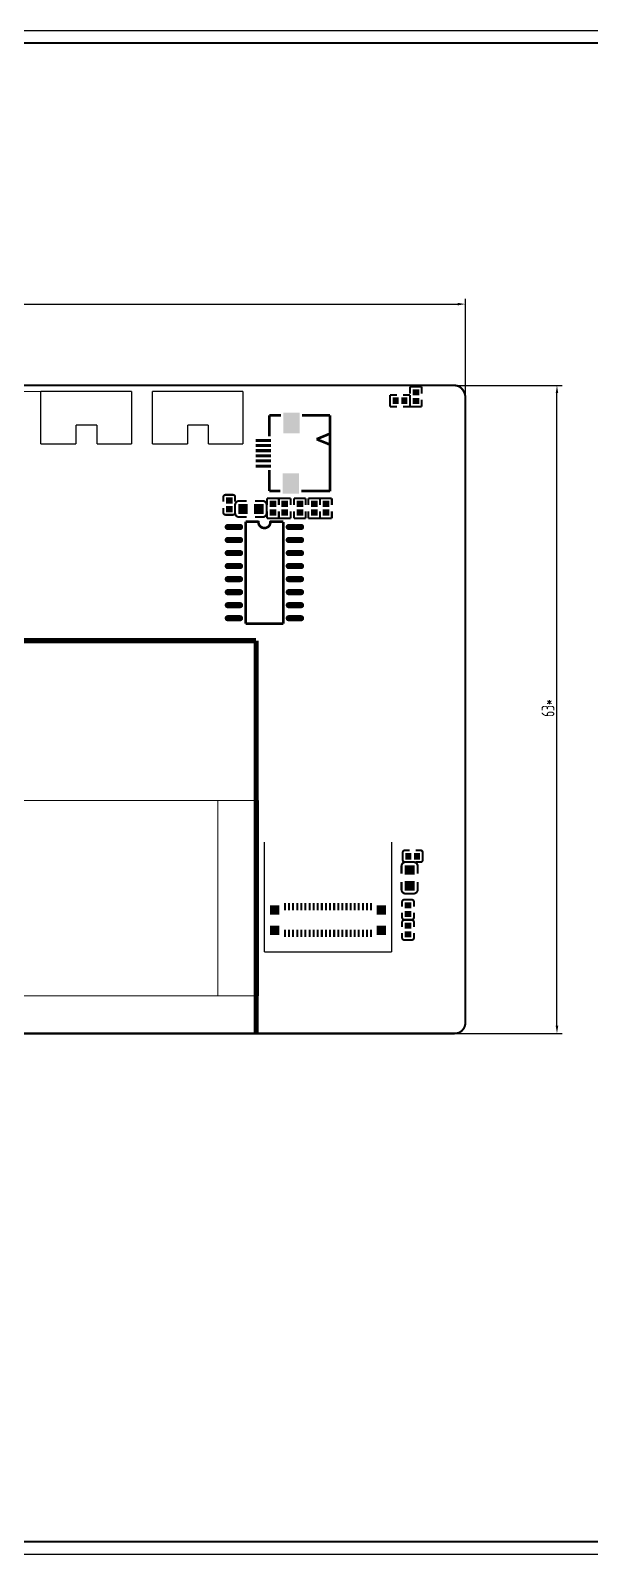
# Model space of a CAD drawing. Extents: x 1752 to 2872, y 74 to 1038.
# Drawn here: x 2128 to 2346, y 74 to 668 of the extents above; entities that cross this region are included whole.
import ezdxf

# ---------------------------------------------------------------- set-up
doc = ezdxf.new("R2010")
doc.units = 0
doc.header["$MEASUREMENT"] = 0
doc.layers.get('DEFPOINTS').update_dxf_attribs({"linetype": 'CONTINUOUS'})
for name, color, linetype in [('BOTTOMOVERLAY', 54, 'CONTINUOUS'), ('BOTTOMPASTE', 16, 'CONTINUOUS'), ('KeepOutLayer', 6, 'CONTINUOUS'), ('KONTUR', 7, 'CONTINUOUS')]:
    doc.layers.add(name, color=color, linetype=linetype)
doc.layers.add('Основная', color=7, linetype='CONTINUOUS', lineweight=40)
doc.layers.add('тонкая', color=7, linetype='CONTINUOUS', lineweight=20)
doc.styles.add('ЕСКД', font='eskd15.shx', dxfattribs={"width": 0.8})
doc.dimstyles.new('ЕСКД', dxfattribs={"dimtxt": 3.5, "dimasz": 3, "dimexe": 2, "dimexo": 0, "dimgap": 1, "dimtad": 1, "dimtoh": 1, "dimtxsty": 'ЕСКД', "dimcen": 0, "dimazin": 2, "dimtfac": 1, "dimtmove": 0, "dimatfit": 3, "dimfxl": 1, "dimarcsym": 0})

# ---------------------------------------------------------------- blocks, each defined once
blk = doc.blocks.new('*D155')
at = {"layer": 'DEFPOINTS', "color": 0, "transparency": 16777216}
for p in [(2297.25, 560.92), (1841.07, 523.94), (2297.25, 524.43)]:
    blk.add_point(p, dxfattribs=at)
at = {"layer": 'тонкая', "color": 0, "lineweight": -2, "transparency": 16777216}
for p, q in [((1841.07, 523.94), (1841.07, 562.92)), ((1844.07, 560.92), (2294.25, 560.92)), ((2297.25, 524.43), (2297.25, 562.92))]:
    blk.add_line(p, q, dxfattribs=at)
at = {"layer": 'тонкая', "color": 0, "transparency": 16777216}
for points in [[(1844.07, 561.42), (1844.07, 560.42), (1841.07, 560.92)], [(2294.25, 561.42), (2294.25, 560.42), (2297.25, 560.92)]]:
    blk.add_solid(points, dxfattribs=at)
at = {"layer": 'тонкая', "color": 0, "lineweight": 9, "transparency": 16777216, "insert": (2061.53, 564.42), "char_height": 3.5, "width": 6.1333, "attachment_point": 5, "style": 'ЕСКД'}
blk.add_mtext('{\\H1.42857x;114*}', dxfattribs=at)
blk = doc.blocks.new('*D156')
at = {"layer": 'DEFPOINTS', "color": 0, "transparency": 16777216}
for p in [(2293.03, 529.22), (2332.96, 529.22), (2293.19, 276.65)]:
    blk.add_point(p, dxfattribs=at)
at = {"layer": 'тонкая', "color": 0, "lineweight": -2, "transparency": 16777216}
for p, q in [((2293.03, 529.22), (2334.96, 529.22)), ((2332.96, 279.65), (2332.96, 526.22)), ((2293.19, 276.65), (2334.96, 276.65))]:
    blk.add_line(p, q, dxfattribs=at)
at = {"layer": 'тонкая', "color": 0, "transparency": 16777216}
for points in [[(2332.46, 526.22), (2333.46, 526.22), (2332.96, 529.22)], [(2332.46, 279.65), (2333.46, 279.65), (2332.96, 276.65)]]:
    blk.add_solid(points, dxfattribs=at)
at = {"layer": 'тонкая', "color": 0, "lineweight": 9, "transparency": 16777216, "insert": (2329.46, 403.44), "char_height": 3.5, "attachment_point": 5, "rotation": 90, "style": 'ЕСКД'}
blk.add_mtext('{\\H1.42857x;63*}', dxfattribs=at)

msp = doc.modelspace()

# ---------------------------------------------------------------- linework, layer by layer
at = {"layer": 'BOTTOMOVERLAY'}
for points, const_width in [([(2280.243, 528.755), (2275.643, 528.755)], 0.8), ([(2275.643, 526.055), (2275.643, 528.755)], 0.8), ([(2280.243, 526.055), (2280.243, 528.755)], 0.8), ([(2131.709, 526.881), (2123.73, 526.881)], 0.4), ([(2167.109, 526.88), (2131.71, 526.88)], 0.508), ([(2131.71, 506.38), (2131.71, 526.88)], 0.508), ([(2167.109, 506.38), (2167.109, 526.88)], 0.508), ([(2210.597, 526.88), (2175.197, 526.88)], 0.508), ([(2175.197, 506.38), (2175.197, 526.88)], 0.508), ([(2210.597, 506.38), (2210.597, 526.88)], 0.508), ([(2267.846, 520.929), (2267.846, 525.529)], 0.8), ([(2270.546, 525.529), (2267.846, 525.529)], 0.8), ([(2275.646, 525.529), (2272.946, 525.529)], 0.8), ([(2275.643, 520.955), (2275.643, 523.655)], 0.8), ([(2275.646, 520.929), (2275.646, 525.529)], 0.8), ([(2280.243, 520.955), (2280.243, 523.655)], 0.8), ([(2220.817, 509.336), (2220.817, 517.523)], 1.016), ([(2225.369, 517.523), (2220.817, 517.523)], 1.016), ([(2244.5, 517.523), (2233.618, 517.523)], 1.016), ([(2244.5, 488.008), (2244.5, 517.523)], 1.016), ([(2270.546, 520.929), (2267.846, 520.929)], 0.8), ([(2275.646, 520.929), (2272.946, 520.929)], 0.8), ([(2280.243, 520.955), (2275.643, 520.955)], 0.8), ([(2145.51, 506.38), (2145.51, 513.78)], 0.508), ([(2153.61, 513.78), (2145.51, 513.78)], 0.508), ([(2153.61, 506.38), (2153.61, 513.78)], 0.508), ([(2188.997, 506.38), (2188.997, 513.78)], 0.508), ([(2197.097, 513.78), (2188.997, 513.78)], 0.508), ([(2197.097, 506.38), (2197.097, 513.78)], 0.508), ([(2145.51, 506.38), (2131.71, 506.38)], 0.508), ([(2167.109, 506.38), (2153.61, 506.38)], 0.508), ([(2188.997, 506.38), (2175.197, 506.38)], 0.508), ([(2210.597, 506.38), (2197.097, 506.38)], 0.508), ([(2239.258, 508.276), (2244.097, 510.276)], 1.016), ([(2244.058, 506.316), (2239.258, 508.276)], 1.016), ([(2220.817, 488.089), (2220.817, 496.281)], 1.016), ([(2225.094, 488.089), (2220.817, 488.089)], 1.016), ([(2244.5, 488.089), (2233.344, 488.089)], 1.016), ([(2202.899, 483.891), (2202.899, 485.691)], 0.8), ([(2202.899, 479.692), (2202.899, 481.491)], 0.8), ([(2206.619, 486.591), (2203.779, 486.591)], 0.8), ([(2207.491, 479.506), (2207.491, 482.626)], 0.8), ([(2207.499, 483.891), (2207.499, 485.691)], 0.8), ([(2207.499, 479.692), (2207.499, 481.491)], 0.8), ([(2212.031, 484.226), (2209.091, 484.226)], 0.8), ([(2218.171, 484.226), (2215.231, 484.226)], 0.8), ([(2219.771, 479.506), (2219.771, 482.626)], 0.8), ([(2224.567, 485.271), (2219.967, 485.271)], 0.8), ([(2219.967, 482.571), (2219.967, 485.271)], 0.8), ([(2224.539, 482.571), (2224.539, 485.271)], 0.8), ([(2229.139, 485.271), (2224.539, 485.271)], 0.8), ([(2224.567, 482.571), (2224.567, 485.271)], 0.8), ([(2229.139, 482.571), (2229.139, 485.271)], 0.8), ([(2230.432, 482.571), (2230.432, 485.271)], 0.8), ([(2235.032, 485.271), (2230.432, 485.271)], 0.8), ([(2235.032, 482.571), (2235.032, 485.271)], 0.8), ([(2236.02, 482.571), (2236.02, 485.271)], 0.8), ([(2240.62, 485.271), (2236.02, 485.271)], 0.8), ([(2240.592, 482.571), (2240.592, 485.271)], 0.8), ([(2245.192, 485.271), (2240.592, 485.271)], 0.8), ([(2240.62, 482.571), (2240.62, 485.271)], 0.8), ([(2245.192, 482.571), (2245.192, 485.271)], 0.8), ([(2206.619, 478.792), (2203.779, 478.792)], 0.8), ([(2212.031, 477.906), (2209.091, 477.906)], 0.8), ([(2211.599, 436.372), (2211.599, 476.179)], 1.016), ([(2216.577, 476.179), (2211.599, 476.179)], 1.016), ([(2218.171, 477.906), (2215.231, 477.906)], 0.8), ([(2219.967, 477.471), (2219.967, 480.171)], 0.8), ([(2224.567, 477.471), (2219.967, 477.471)], 0.8), ([(2226.331, 476.088), (2221.251, 476.088)], 1.016), ([(2224.539, 477.471), (2224.539, 480.171)], 0.8), ([(2229.139, 477.471), (2224.539, 477.471)], 0.8), ([(2224.567, 477.471), (2224.567, 480.171)], 0.8), ([(2226.331, 436.372), (2226.331, 475.986)], 1.016), ([(2229.139, 477.471), (2229.139, 480.171)], 0.8), ([(2230.432, 477.471), (2230.432, 480.171)], 0.8), ([(2235.032, 477.471), (2230.432, 477.471)], 0.8), ([(2235.032, 477.471), (2235.032, 480.171)], 0.8), ([(2236.02, 477.471), (2236.02, 480.171)], 0.8), ([(2240.62, 477.471), (2236.02, 477.471)], 0.8), ([(2240.592, 477.471), (2240.592, 480.171)], 0.8), ([(2245.192, 477.471), (2240.592, 477.471)], 0.8), ([(2240.62, 477.471), (2240.62, 480.171)], 0.8), ([(2245.192, 477.471), (2245.192, 480.171)], 0.8), ([(2226.331, 436.372), (2211.599, 436.372)], 1.016), ([(2215.663, 429.758), (1982.595, 429.758)], 2), ([(2215.663, 277.157), (2215.663, 429.758)], 2), ([(2200.722, 367.478), (1929.441, 367.478)], 0.4), ([(2216.566, 367.478), (1929.549, 367.478)], 0.4), ([(2200.722, 291.279), (2200.722, 367.478)], 0.4), ([(2216.566, 291.279), (2216.566, 367.478)], 0.4), ([(2218.905, 308.444), (2218.905, 351.324)], 0.508), ([(2268.504, 308.444), (2268.504, 351.324)], 0.508), ([(2272.824, 344.316), (2272.824, 347.156)], 0.8), ([(2275.524, 348.036), (2273.724, 348.036)], 0.8), ([(2279.724, 348.036), (2277.924, 348.036)], 0.8), ([(2280.624, 344.316), (2280.624, 347.156)], 0.8), ([(2272.345, 338.903), (2272.345, 341.843)], 0.8), ([(2275.524, 343.436), (2273.724, 343.436)], 0.8), ([(2277.065, 343.443), (2273.945, 343.443)], 0.8), ([(2279.724, 343.436), (2277.924, 343.436)], 0.8), ([(2278.665, 338.903), (2278.665, 341.843)], 0.8), ([(2272.345, 332.763), (2272.345, 335.703)], 0.8), ([(2278.665, 332.763), (2278.665, 335.703)], 0.8), ([(2272.596, 326.108), (2272.596, 327.908)], 0.8), ([(2276.315, 328.808), (2273.475, 328.808)], 0.8), ([(2277.065, 331.163), (2273.945, 331.163)], 0.8), ([(2277.195, 326.108), (2277.195, 327.908)], 0.8), ([(2272.596, 321.908), (2272.596, 323.708)], 0.8), ([(2276.315, 321.008), (2273.476, 321.008)], 0.8), ([(2276.315, 320.883), (2273.475, 320.883)], 0.8), ([(2277.195, 321.908), (2277.195, 323.708)], 0.8), ([(2272.596, 318.184), (2272.596, 319.984)], 0.8), ([(2272.596, 313.984), (2272.596, 315.784)], 0.8), ([(2277.195, 318.184), (2277.195, 319.983)], 0.8), ([(2277.195, 313.984), (2277.195, 315.784)], 0.8), ([(2276.315, 313.084), (2273.476, 313.084)], 0.8), ([(2268.504, 308.444), (2218.905, 308.444)], 0.508), ([(2200.722, 291.279), (1929.441, 291.279)], 0.4), ([(2216.566, 291.279), (1929.549, 291.279)], 0.4)]:
    msp.add_lwpolyline(points, dxfattribs=dict(at, const_width=const_width))
for points, const_width in [([(2202.899, 485.711, -0.414214), (2203.779, 486.591)], 0.8), ([(2206.619, 486.591, -0.414214), (2207.499, 485.711)], 0.8), ([(2207.491, 482.626, -0.414213), (2209.091, 484.226)], 0.8), ([(2218.171, 484.226, -0.414213), (2219.771, 482.626)], 0.8), ([(2203.779, 478.792, -0.414214), (2202.899, 479.672)], 0.8), ([(2207.499, 479.672, -0.414214), (2206.619, 478.792)], 0.8), ([(2209.091, 477.906, -0.414213), (2207.491, 479.506)], 0.8), ([(2221.251, 476.088, -1.041954), (2216.577, 476.076)], 1.016), ([(2219.771, 479.506, -0.414213), (2218.171, 477.906)], 0.8), ([(2272.824, 347.156, -0.414214), (2273.704, 348.036)], 0.8), ([(2273.704, 343.436, -0.414214), (2272.824, 344.316)], 0.8), ([(2279.744, 348.036, -0.414214), (2280.624, 347.156)], 0.8), ([(2280.624, 344.316, -0.414214), (2279.744, 343.436)], 0.8), ([(2272.345, 341.843, -0.414213), (2273.945, 343.443)], 0.8), ([(2277.065, 343.443, -0.414213), (2278.665, 341.843)], 0.8), ([(2273.945, 331.163, -0.414213), (2272.345, 332.763)], 0.8), ([(2278.665, 332.763, -0.414213), (2277.065, 331.163)], 0.8), ([(2272.596, 327.928, -0.414214), (2273.475, 328.808)], 0.8), ([(2276.315, 328.808, -0.414214), (2277.195, 327.928)], 0.8), ([(2273.476, 321.008, -0.414214), (2272.596, 321.888)], 0.8), ([(2272.596, 320.004, -0.414214), (2273.475, 320.884)], 0.8), ([(2277.195, 321.888, -0.414214), (2276.315, 321.008)], 0.8), ([(2276.315, 320.884, -0.414214), (2277.195, 320.004)], 0.8), ([(2273.476, 313.084, -0.414214), (2272.596, 313.964)], 0.8), ([(2277.195, 313.964, -0.414214), (2276.315, 313.084)], 0.8)]:
    msp.add_lwpolyline(points, format="xyb", dxfattribs=dict(at, const_width=const_width))
for points, const_width in [([(2202.899, 485.511, 1), (2202.899, 485.911, 1)], 0.4), ([(2203.779, 486.391, 1), (2203.779, 486.791, 1)], 0.4), ([(2206.619, 486.391, 1), (2206.619, 486.791, 1)], 0.4), ([(2207.491, 482.426, 1), (2207.491, 482.826, 1)], 0.4), ([(2207.499, 485.511, 1), (2207.499, 485.911, 1)], 0.4), ([(2209.091, 484.026, 1), (2209.091, 484.426, 1)], 0.4), ([(2218.171, 484.026, 1), (2218.171, 484.426, 1)], 0.4), ([(2219.771, 482.426, 1), (2219.771, 482.826, 1)], 0.4), ([(2202.899, 479.472, 1), (2202.899, 479.872, 1)], 0.4), ([(2203.779, 478.592, 1), (2203.779, 478.992, 1)], 0.4), ([(2206.619, 478.592, 1), (2206.619, 478.992, 1)], 0.4), ([(2207.491, 479.306, 1), (2207.491, 479.706, 1)], 0.4), ([(2207.499, 479.472, 1), (2207.499, 479.872, 1)], 0.4), ([(2209.091, 477.706, 1), (2209.091, 478.106, 1)], 0.4), ([(2216.577, 475.822, 1), (2216.577, 476.33, 1)], 0.508), ([(2218.171, 477.706, 1), (2218.171, 478.106, 1)], 0.4), ([(2219.771, 479.306, 1), (2219.771, 479.706, 1)], 0.4), ([(2221.251, 475.834, 1), (2221.251, 476.342, 1)], 0.508), ([(2272.824, 346.956, 1), (2272.824, 347.356, 1)], 0.4), ([(2272.824, 344.116, 1), (2272.824, 344.516, 1)], 0.4), ([(2273.704, 347.836, 1), (2273.704, 348.236, 1)], 0.4), ([(2279.744, 347.836, 1), (2279.744, 348.236, 1)], 0.4), ([(2280.624, 346.956, 1), (2280.624, 347.356, 1)], 0.4), ([(2280.624, 344.116, 1), (2280.624, 344.516, 1)], 0.4), ([(2272.345, 341.643, 1), (2272.345, 342.043, 1)], 0.4), ([(2273.704, 343.236, 1), (2273.704, 343.636, 1)], 0.4), ([(2273.945, 343.243, 1), (2273.945, 343.643, 1)], 0.4), ([(2277.065, 343.243, 1), (2277.065, 343.643, 1)], 0.4), ([(2278.665, 341.643, 1), (2278.665, 342.043, 1)], 0.4), ([(2279.744, 343.236, 1), (2279.744, 343.636, 1)], 0.4), ([(2272.345, 332.563, 1), (2272.345, 332.963, 1)], 0.4), ([(2278.665, 332.563, 1), (2278.665, 332.963, 1)], 0.4), ([(2272.596, 327.728, 1), (2272.596, 328.128, 1)], 0.4), ([(2273.475, 328.608, 1), (2273.475, 329.008, 1)], 0.4), ([(2273.945, 330.963, 1), (2273.945, 331.363, 1)], 0.4), ([(2276.315, 328.608, 1), (2276.315, 329.008, 1)], 0.4), ([(2277.065, 330.963, 1), (2277.065, 331.363, 1)], 0.4), ([(2277.195, 327.728, 1), (2277.195, 328.128, 1)], 0.4), ([(2272.596, 321.688, 1), (2272.596, 322.088, 1)], 0.4), ([(2273.476, 320.808, 1), (2273.476, 321.208, 1)], 0.4), ([(2273.475, 320.684, 1), (2273.475, 321.083, 1)], 0.4), ([(2276.315, 320.808, 1), (2276.315, 321.208, 1)], 0.4), ([(2276.315, 320.684, 1), (2276.315, 321.083, 1)], 0.4), ([(2277.195, 321.688, 1), (2277.195, 322.088, 1)], 0.4), ([(2272.596, 319.804, 1), (2272.596, 320.204, 1)], 0.4), ([(2277.195, 319.804, 1), (2277.195, 320.204, 1)], 0.4), ([(2272.596, 313.764, 1), (2272.596, 314.164, 1)], 0.4), ([(2273.476, 312.884, 1), (2273.476, 313.284, 1)], 0.4), ([(2276.315, 312.884, 1), (2276.315, 313.284, 1)], 0.4), ([(2277.195, 313.764, 1), (2277.195, 314.164, 1)], 0.4)]:
    msp.add_lwpolyline(points, format="xyb", close=True, dxfattribs=dict(at, const_width=const_width))
at = {"layer": 'BOTTOMPASTE', "const_width": 2.4}
for points in [[(2209.423, 474.056), (2204.632, 474.056)], [(2233.197, 474.056), (2228.406, 474.056)], [(2209.423, 468.976), (2204.632, 468.976)], [(2233.197, 468.976), (2228.406, 468.976)], [(2209.423, 463.896), (2204.632, 463.896)], [(2233.197, 463.896), (2228.406, 463.896)], [(2209.423, 458.816), (2204.632, 458.816)], [(2233.197, 458.816), (2228.406, 458.816)], [(2209.423, 453.736), (2204.632, 453.736)], [(2233.197, 453.736), (2228.406, 453.736)], [(2209.423, 448.656), (2204.632, 448.656)], [(2233.197, 448.656), (2228.406, 448.656)], [(2209.423, 443.576), (2204.632, 443.576)], [(2209.423, 438.496), (2204.632, 438.496)], [(2233.197, 443.576), (2228.406, 443.576)], [(2233.197, 438.496), (2228.406, 438.496)]]:
    msp.add_lwpolyline(points, dxfattribs=at)
at = {"layer": 'BOTTOMPASTE', "const_width": 1.2}
for points in [[(2204.632, 473.456, 1), (2204.632, 474.656, 1)], [(2209.423, 473.456, 1), (2209.423, 474.656, 1)], [(2228.406, 473.456, 1), (2228.406, 474.656, 1)], [(2233.197, 473.456, 1), (2233.197, 474.656, 1)], [(2204.632, 468.376, 1), (2204.632, 469.576, 1)], [(2209.423, 468.376, 1), (2209.423, 469.576, 1)], [(2228.406, 468.376, 1), (2228.406, 469.576, 1)], [(2233.197, 468.376, 1), (2233.197, 469.576, 1)], [(2204.632, 463.296, 1), (2204.632, 464.496, 1)], [(2209.423, 463.296, 1), (2209.423, 464.496, 1)], [(2228.406, 463.296, 1), (2228.406, 464.496, 1)], [(2233.197, 463.296, 1), (2233.197, 464.496, 1)], [(2204.632, 458.216, 1), (2204.632, 459.416, 1)], [(2209.423, 458.216, 1), (2209.423, 459.416, 1)], [(2228.406, 458.216, 1), (2228.406, 459.416, 1)], [(2233.197, 458.216, 1), (2233.197, 459.416, 1)], [(2204.632, 453.136, 1), (2204.632, 454.336, 1)], [(2209.423, 453.136, 1), (2209.423, 454.336, 1)], [(2228.406, 453.136, 1), (2228.406, 454.336, 1)], [(2233.197, 453.136, 1), (2233.197, 454.336, 1)], [(2204.632, 448.056, 1), (2204.632, 449.256, 1)], [(2209.423, 448.056, 1), (2209.423, 449.256, 1)], [(2228.406, 448.056, 1), (2228.406, 449.256, 1)], [(2233.197, 448.056, 1), (2233.197, 449.256, 1)], [(2204.632, 442.976, 1), (2204.632, 444.176, 1)], [(2204.632, 437.896, 1), (2204.632, 439.096, 1)], [(2209.423, 442.976, 1), (2209.423, 444.176, 1)], [(2209.423, 437.896, 1), (2209.423, 439.096, 1)], [(2228.406, 442.976, 1), (2228.406, 444.176, 1)], [(2228.406, 437.896, 1), (2228.406, 439.096, 1)], [(2233.197, 442.976, 1), (2233.197, 444.176, 1)], [(2233.197, 437.896, 1), (2233.197, 439.096, 1)]]:
    msp.add_lwpolyline(points, format="xyb", close=True, dxfattribs=at)
at = {"layer": 'BOTTOMPASTE'}
for points in [[(2268.846, 521.929), (2271.246, 521.929), (2268.846, 524.529), (2271.246, 524.529)], [(2272.246, 521.929), (2274.646, 521.929), (2272.246, 524.529), (2274.646, 524.529)], [(2279.243, 525.355), (2279.243, 527.755), (2276.643, 525.355), (2276.643, 527.755)], [(2279.243, 521.955), (2279.243, 524.355), (2276.643, 521.955), (2276.643, 524.355)], [(2232.694, 510.609), (2232.694, 518.604), (2226.293, 510.609), (2226.293, 518.604)], [(2221.498, 507.203), (2221.498, 508.412), (2215.493, 507.203), (2215.493, 508.412)], [(2221.498, 505.212), (2221.498, 506.41), (2215.493, 505.212), (2215.493, 506.41)], [(2221.498, 503.21), (2221.498, 504.409), (2215.493, 503.21), (2215.493, 504.409)], [(2221.498, 501.209), (2221.498, 502.407), (2215.493, 501.209), (2215.493, 502.407)], [(2221.498, 499.207), (2221.498, 500.406), (2215.493, 499.207), (2215.493, 500.406)], [(2221.498, 497.206), (2221.498, 498.404), (2215.493, 497.206), (2215.493, 498.404)], [(2232.42, 487.013), (2232.42, 495.009), (2226.019, 487.013), (2226.019, 495.009)], [(2203.899, 485.591), (2203.899, 483.191), (2206.499, 485.591), (2206.499, 483.191)], [(2203.899, 482.191), (2203.899, 479.792), (2206.499, 482.191), (2206.499, 479.792)], [(2212.411, 483.026), (2208.691, 483.026), (2212.411, 479.106), (2208.691, 479.106)], [(2218.571, 483.026), (2214.851, 483.026), (2218.571, 479.106), (2214.851, 479.106)], [(2220.967, 484.271), (2220.967, 481.871), (2223.567, 484.271), (2223.567, 481.871)], [(2225.539, 484.271), (2225.539, 481.871), (2228.139, 484.271), (2228.139, 481.871)], [(2231.432, 484.271), (2231.432, 481.871), (2234.032, 484.271), (2234.032, 481.871)], [(2237.02, 484.271), (2237.02, 481.871), (2239.62, 484.271), (2239.62, 481.871)], [(2244.192, 481.871), (2244.192, 484.271), (2241.592, 481.871), (2241.592, 484.271)], [(2220.967, 480.871), (2220.967, 478.471), (2223.567, 480.871), (2223.567, 478.471)], [(2225.539, 480.871), (2225.539, 478.471), (2228.139, 480.871), (2228.139, 478.471)], [(2231.432, 480.871), (2231.432, 478.471), (2234.032, 480.871), (2234.032, 478.471)], [(2237.02, 480.871), (2237.02, 478.471), (2239.62, 480.871), (2239.62, 478.471)], [(2244.192, 478.471), (2244.192, 480.871), (2241.592, 478.471), (2241.592, 480.871)], [(2273.824, 344.436), (2276.224, 344.436), (2273.824, 347.036), (2276.224, 347.036)], [(2277.224, 344.436), (2279.624, 344.436), (2277.224, 347.036), (2279.624, 347.036)], [(2273.545, 342.243), (2273.545, 338.523), (2277.465, 342.243), (2277.465, 338.523)], [(2273.545, 336.083), (2273.545, 332.363), (2277.465, 336.083), (2277.465, 332.363)], [(2227.305, 327.444), (2226.505, 327.444), (2227.305, 324.644), (2226.505, 324.644)], [(2228.905, 327.444), (2228.105, 327.444), (2228.905, 324.644), (2228.105, 324.644)], [(2230.505, 327.444), (2229.705, 327.444), (2230.505, 324.644), (2229.705, 324.644)], [(2232.105, 327.444), (2231.305, 327.444), (2232.105, 324.644), (2231.305, 324.644)], [(2233.705, 327.444), (2232.905, 327.444), (2233.705, 324.644), (2232.905, 324.644)], [(2235.305, 327.444), (2234.505, 327.444), (2235.305, 324.644), (2234.505, 324.644)], [(2236.905, 327.444), (2236.105, 327.444), (2236.905, 324.644), (2236.105, 324.644)], [(2238.505, 327.444), (2237.705, 327.444), (2238.505, 324.644), (2237.705, 324.644)], [(2240.105, 327.444), (2239.305, 327.444), (2240.105, 324.644), (2239.305, 324.644)], [(2241.705, 327.444), (2240.905, 327.444), (2241.705, 324.644), (2240.905, 324.644)], [(2243.305, 327.444), (2242.505, 327.444), (2243.305, 324.644), (2242.505, 324.644)], [(2244.905, 327.444), (2244.105, 327.444), (2244.905, 324.644), (2244.105, 324.644)], [(2246.505, 327.444), (2245.705, 327.444), (2246.505, 324.644), (2245.705, 324.644)], [(2248.105, 327.444), (2247.305, 327.444), (2248.105, 324.644), (2247.305, 324.644)], [(2249.705, 327.444), (2248.905, 327.444), (2249.705, 324.644), (2248.905, 324.644)], [(2251.305, 327.444), (2250.505, 327.444), (2251.305, 324.644), (2250.505, 324.644)], [(2252.904, 327.444), (2252.104, 327.444), (2252.904, 324.644), (2252.104, 324.644)], [(2254.504, 327.444), (2253.704, 327.444), (2254.504, 324.644), (2253.704, 324.644)], [(2256.105, 327.444), (2255.305, 327.444), (2256.105, 324.644), (2255.305, 324.644)], [(2257.705, 327.444), (2256.905, 327.444), (2257.705, 324.644), (2256.905, 324.644)], [(2259.305, 327.444), (2258.505, 327.444), (2259.305, 324.644), (2258.505, 324.644)], [(2260.904, 327.444), (2260.104, 327.444), (2260.904, 324.644), (2260.104, 324.644)], [(2276.195, 325.408), (2276.195, 327.808), (2273.596, 325.408), (2273.596, 327.808)], [(2221.105, 322.964), (2224.705, 322.964), (2221.105, 326.644), (2224.705, 326.644)], [(2262.704, 322.964), (2266.304, 322.964), (2262.704, 326.644), (2266.304, 326.644)], [(2276.195, 322.008), (2276.195, 324.408), (2273.596, 322.008), (2273.596, 324.408)], [(2221.105, 315.044), (2224.705, 315.044), (2221.105, 318.724), (2224.705, 318.724)], [(2227.305, 317.044), (2226.505, 317.044), (2227.305, 314.244), (2226.505, 314.244)], [(2228.905, 317.044), (2228.105, 317.044), (2228.905, 314.244), (2228.105, 314.244)], [(2230.505, 317.044), (2229.705, 317.044), (2230.505, 314.244), (2229.705, 314.244)], [(2232.105, 317.044), (2231.305, 317.044), (2232.105, 314.244), (2231.305, 314.244)], [(2233.705, 317.044), (2232.905, 317.044), (2233.705, 314.244), (2232.905, 314.244)], [(2235.305, 317.044), (2234.505, 317.044), (2235.305, 314.244), (2234.505, 314.244)], [(2236.905, 317.044), (2236.105, 317.044), (2236.905, 314.244), (2236.105, 314.244)], [(2238.505, 317.044), (2237.705, 317.044), (2238.505, 314.244), (2237.705, 314.244)], [(2240.105, 317.044), (2239.305, 317.044), (2240.105, 314.244), (2239.305, 314.244)], [(2241.705, 317.044), (2240.905, 317.044), (2241.705, 314.244), (2240.905, 314.244)], [(2243.305, 317.044), (2242.505, 317.044), (2243.305, 314.244), (2242.505, 314.244)], [(2244.905, 317.044), (2244.105, 317.044), (2244.905, 314.244), (2244.105, 314.244)], [(2246.505, 317.044), (2245.705, 317.044), (2246.505, 314.244), (2245.705, 314.244)], [(2248.105, 317.044), (2247.305, 317.044), (2248.105, 314.244), (2247.305, 314.244)], [(2249.705, 317.044), (2248.905, 317.044), (2249.705, 314.244), (2248.905, 314.244)], [(2251.305, 317.044), (2250.505, 317.044), (2251.305, 314.244), (2250.505, 314.244)], [(2252.904, 317.044), (2252.104, 317.044), (2252.904, 314.244), (2252.104, 314.244)], [(2254.504, 317.044), (2253.704, 317.044), (2254.504, 314.244), (2253.704, 314.244)], [(2256.105, 317.044), (2255.305, 317.044), (2256.105, 314.244), (2255.305, 314.244)], [(2257.705, 317.044), (2256.905, 317.044), (2257.705, 314.244), (2256.905, 314.244)], [(2259.305, 317.044), (2258.505, 317.044), (2259.305, 314.244), (2258.505, 314.244)], [(2260.904, 317.044), (2260.104, 317.044), (2260.904, 314.244), (2260.104, 314.244)], [(2262.704, 315.044), (2266.304, 315.044), (2262.704, 318.724), (2266.304, 318.724)], [(2273.595, 319.884), (2273.595, 317.484), (2276.195, 319.884), (2276.195, 317.484)], [(2273.595, 316.484), (2273.595, 314.084), (2276.195, 316.484), (2276.195, 314.084)]]:
    msp.add_solid(points, dxfattribs=at)
at = {"layer": 'KeepOutLayer', "const_width": 0.8}
for points in [[(2293.025, 529.215), (2094.148, 529.215)], [(2297.247, 280.916), (2297.247, 524.427)], [(2291.761, 276.649), (1846.068, 276.649)], [(2293.088, 276.649), (2291.761, 276.649)]]:
    msp.add_lwpolyline(points, dxfattribs=at)
for points in [[(2293.025, 529.224, -0.198912), (2295.723, 528.106)], [(2295.723, 528.106, -0.198912), (2297.247, 524.427)], [(2297.247, 280.916, -0.198912), (2295.954, 277.794)], [(2295.954, 277.794, -0.198912), (2293.189, 276.649)]]:
    msp.add_lwpolyline(points, format="xyb", dxfattribs=at)
at = {"layer": 'KeepOutLayer', "const_width": 0.4}
for points in [[(2293.025, 529.024, 1), (2293.025, 529.424, 1)], [(2295.723, 527.906, 1), (2295.723, 528.306, 1)], [(2295.723, 527.906, 1), (2295.723, 528.306, 1)], [(2297.247, 524.227, 1), (2297.247, 524.627, 1)], [(2297.247, 280.716, 1), (2297.247, 281.116, 1)], [(2293.189, 276.449, 1), (2293.189, 276.849, 1)], [(2295.954, 277.594, 1), (2295.954, 277.994, 1)], [(2295.954, 277.594, 1), (2295.954, 277.994, 1)]]:
    msp.add_lwpolyline(points, format="xyb", close=True, dxfattribs=at)
at = {"layer": 'KONTUR'}
for p, q in [((1751.538, 667.57), (2592.538, 667.57)), ((2592.538, 73.57), (1751.538, 73.57))]:
    msp.add_line(p, q, dxfattribs=at)
at = {"layer": 'Основная'}
for p, q in [((2587.538, 662.57), (1771.538, 662.57)), ((2587.538, 78.57), (1759.538, 78.57))]:
    msp.add_line(p, q, dxfattribs=at)

# ---------------------------------------------------------------- dimensions: what is measured, and where the dimension line sits
at = {"layer": 'тонкая', "lineweight": 9}
dim = msp.add_linear_dim(base=(2297.247, 560.916), p1=(1841.068, 523.941), p2=(2297.247, 524.427), text='{\\H1.42857x;114*}', dimstyle='ЕСКД', dxfattribs=at)
dim.commit()
dim.dimension.update_dxf_attribs({"geometry": '*D155', "text_midpoint": (2061.529, 560.916), "dimtype": 160})
dim = msp.add_linear_dim(base=(2332.965, 529.215), p1=(2293.189, 276.649), p2=(2293.025, 529.215), angle=90, text='{\\H1.42857x;63*}', dimstyle='ЕСКД', dxfattribs=at)
dim.commit()
dim.dimension.update_dxf_attribs({"geometry": '*D156', "text_midpoint": (2332.965, 403.437), "dimtype": 160})

doc.saveas('drawing.dxf')
